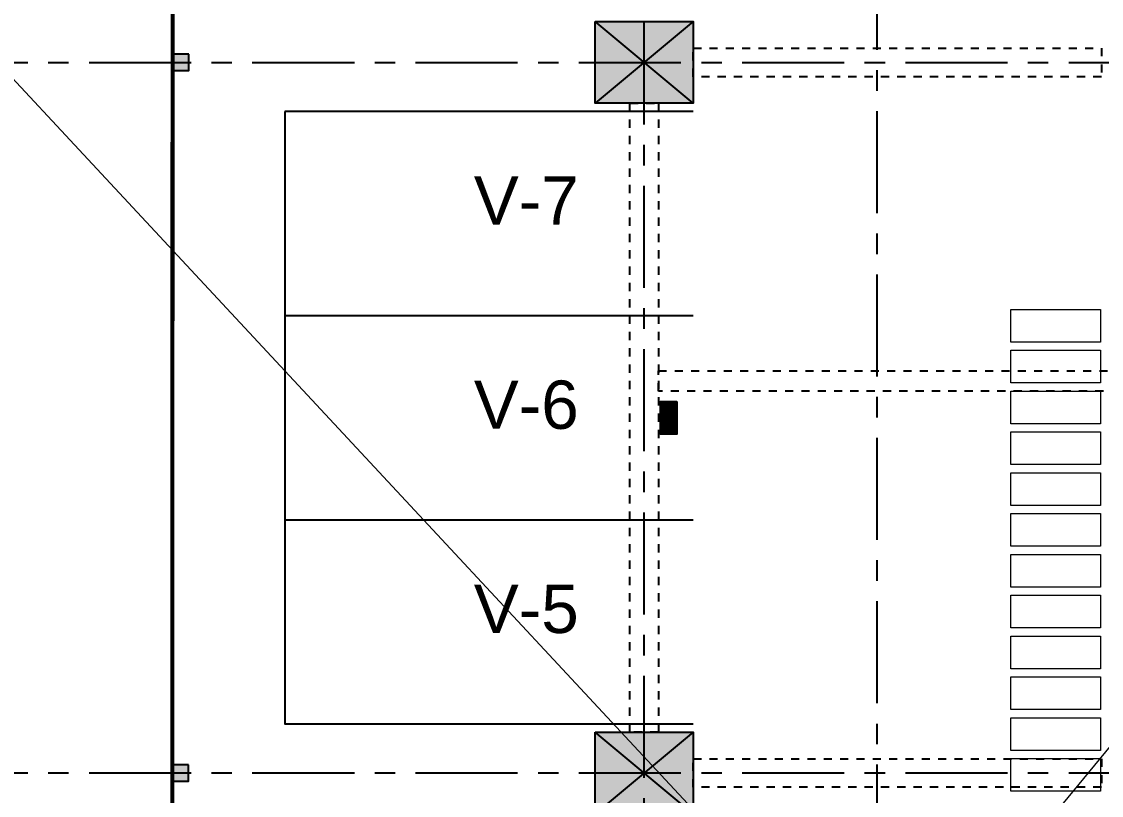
# Model space of a CAD drawing. Header units: metres. Extents: x -598 to 357, y -242 to 574.
# Drawn here: x -318.81 to -305.58, y 428.62 to 438.09 of the extents above; entities that cross this region are included whole.
import ezdxf

# ---------------------------------------------------------------- set-up
doc = ezdxf.new("R2010")
doc.units = ezdxf.units.M
for name, pattern in [('xref_Nivel PB$0$CENTERX2', [4, 2.5, -0.5, 0.5, -0.5]), ('xref_Nivel PB$0$HIDDEN2', [0.1875, 0.125, -0.0625]), ('xref_Nivel PB$0$PHANTOM', [63.5, 31.75, -6.35, 6.35, -6.35, 6.35, -6.35]), ('Zxref_Eje_Pb$0$HIDDEN2', [0.1875, 0.125, -0.0625]), ('Zxref_Eje_Pb$0$ZXREF-EJES NTECH$0$XREF-EJES$0$CENTERX2', [4, 2.5, -0.5, 0.5, -0.5])]:
    doc.linetypes.add(name, pattern=pattern)
doc.layers.add('Muro Mamspoteria', color=5, linetype='Continuous', lineweight=9)
for name, color, linetype in [('xref_Nivel PB$0$C-corte', 240, 'xref_Nivel PB$0$PHANTOM'), ('xref_Nivel PB$0$P-parqueo', 8, 'Continuous'), ('xref_Nivel PB$0$R-rejilla', 1, 'Continuous'), ('xref_Nivel PB$0$T-texto', 2, 'Continuous'), ('xref_Nivel PB$0$Z-XREF', 7, 'Continuous'), ('Zxref_Eje_Pb$0$EJE-Columna', 4, 'Continuous'), ('Zxref_Eje_Pb$0$EJE-Linea', 8, 'Continuous'), ('Zxref_Eje_Pb$0$EJE-Viga', 8, 'Zxref_Eje_Pb$0$HIDDEN2'), ('Zxref_Eje_Pb$0$EJE_POLIGONO', 6, 'Continuous')]:
    doc.layers.add(name, color=color, linetype=linetype)
doc.layers.add('xref_Nivel PB$0$S-señalizacion', color=253, linetype='Continuous', lineweight=0, transparency=0.2)
doc.styles.add('xref_Nivel PB$0$TS', font='arial.ttf')

# ---------------------------------------------------------------- blocks, each defined once
blk = doc.blocks.new('xref_Nivel PB$0$FLECH')
at = {"layer": 'xref_Nivel PB$0$T-texto'}
blk.add_lwpolyline([(0, 0.661, 0, 0.1, 0), (0, 0.561, 0, 0, 0), (0, 0, 0, 0, 0)], format="xyseb", dxfattribs=at)
blk = doc.blocks.new('Zxref_Eje_Pb$0$C-3')
at = {"layer": 'Zxref_Eje_Pb$0$EJE-Columna', "transparency": 33554559}
h = blk.add_hatch(color=8, dxfattribs=at)
h.dxf.hatch_style = 1
h.paths.add_polyline_path([(-0.1, 0.1), (0.1, 0.1), (0.1, -0.1), (-0.1, -0.1)])
at = {"layer": 'Zxref_Eje_Pb$0$EJE-Columna'}
blk.add_lwpolyline([(0.1, 0.1), (-0.1, 0.1), (-0.1, -0.1), (0.1, -0.1)], close=True, dxfattribs=at)
blk = doc.blocks.new('Zxref_Eje_Pb$0$1.00x1.20')
at = {"layer": 'Zxref_Eje_Pb$0$EJE-Columna', "transparency": 33554559}
h = blk.add_hatch(color=8, dxfattribs=at)
h.dxf.hatch_style = 1
h.paths.add_polyline_path([(-0.6, 0.5), (0.6, 0.5), (0.6, -0.5), (-0.6, -0.5)])
at = {"layer": 'Defpoints'}
for points in [[(0.6, 0.5), (-0.6, -0.5)], [(0.6, -0.5), (-0.6, 0.5)]]:
    blk.add_lwpolyline(points, dxfattribs=at)
at = {"layer": 'Zxref_Eje_Pb$0$EJE-Columna'}
blk.add_lwpolyline([(-0.6, 0.5), (0.6, 0.5), (0.6, -0.5), (-0.6, -0.5)], close=True, dxfattribs=at)
blk = doc.blocks.new('Zxref_Eje_Pb')
at = {"layer": 'Zxref_Eje_Pb$0$EJE-Linea', "linetype": 'Zxref_Eje_Pb$0$ZXREF-EJES NTECH$0$XREF-EJES$0$CENTERX2', "ltscale": 0.5}
for points in [[(48.331, 7.569), (48.331, 67.229)], [(37.531, 40.329), (73.531, 40.329)], [(37.531, 31.629), (73.531, 31.629)]]:
    blk.add_lwpolyline(points, dxfattribs=at)
at = {"layer": 'Zxref_Eje_Pb$0$EJE-Viga', "ltscale": 0.75}
for points in [[(53.931, 40.504), (53.931, 40.154), (48.931, 40.154), (48.931, 40.504)], [(48.156, 39.829), (48.506, 39.829), (48.506, 32.129), (48.156, 32.129)], [(54.356, 36.554), (54.356, 36.304), (48.506, 36.304), (48.506, 36.554)], [(53.931, 31.804), (53.931, 31.454), (48.931, 31.454), (48.931, 31.804)]]:
    blk.add_lwpolyline(points, close=True, dxfattribs=at)
at = {"layer": 'Zxref_Eje_Pb$0$EJE_POLIGONO', "const_width": 0.05, "flags": 128}
blk.add_lwpolyline([(42.541, 11.14), (42.565, 63.413), (69.531, 63.229), (69.664, 10.39), (42.541, 11.14)], dxfattribs=at)
at = {"layer": 'Zxref_Eje_Pb$0$EJE-Columna'}
for name, p in [('Zxref_Eje_Pb$0$1.00x1.20', (48.331, 40.329)), ('Zxref_Eje_Pb$0$C-3', (42.654, 40.329)), ('Zxref_Eje_Pb$0$1.00x1.20', (48.331, 31.629)), ('Zxref_Eje_Pb$0$C-3', (42.651, 31.629))]:
    blk.add_blockref(name, p, dxfattribs=at)
blk = doc.blocks.new('xref_Nivel PB$0$Rejilla')
at = {"layer": 'xref_Nivel PB$0$R-rejilla'}
for p, q in [((0.025, 0.025), (-0.025, -0.025)), ((0.025, -0.025), (-0.025, 0.025))]:
    blk.add_line(p, q, dxfattribs=at)
for points in [[(-0.2, 0.1), (0.2, 0.1), (0.2, -0.1), (-0.2, -0.1)], [(-0.19, 0.09), (0.19, 0.09), (0.19, -0.09), (-0.19, -0.09)]]:
    blk.add_lwpolyline(points, close=True, dxfattribs=at)
at = {"layer": 'xref_Nivel PB$0$R-rejilla', "color": 8}
for points in [[(-0.185, -0.09), (-0.175, -0.09), (-0.175, 0.09), (-0.185, 0.09)], [(-0.165, -0.09), (-0.155, -0.09), (-0.155, 0.09), (-0.165, 0.09)], [(-0.145, -0.09), (-0.135, -0.09), (-0.135, 0.09), (-0.145, 0.09)], [(-0.125, -0.09), (-0.115, -0.09), (-0.115, 0.09), (-0.125, 0.09)], [(-0.105, -0.09), (-0.095, -0.09), (-0.095, 0.09), (-0.105, 0.09)], [(-0.085, -0.09), (-0.075, -0.09), (-0.075, 0.09), (-0.085, 0.09)], [(-0.065, -0.09), (-0.055, -0.09), (-0.055, 0.09), (-0.065, 0.09)], [(-0.045, -0.09), (-0.035, -0.09), (-0.035, 0.09), (-0.045, 0.09)], [(-0.025, -0.09), (-0.015, -0.09), (-0.015, 0.09), (-0.025, 0.09)], [(-0.005, -0.09), (0.005, -0.09), (0.005, 0.09), (-0.005, 0.09)], [(0.015, -0.09), (0.025, -0.09), (0.025, 0.09), (0.015, 0.09)], [(0.035, -0.09), (0.045, -0.09), (0.045, 0.09), (0.035, 0.09)], [(0.055, -0.09), (0.065, -0.09), (0.065, 0.09), (0.055, 0.09)], [(0.075, -0.09), (0.085, -0.09), (0.085, 0.09), (0.075, 0.09)], [(0.095, -0.09), (0.105, -0.09), (0.105, 0.09), (0.095, 0.09)], [(0.115, -0.09), (0.125, -0.09), (0.125, 0.09), (0.115, 0.09)], [(0.135, -0.09), (0.145, -0.09), (0.145, 0.09), (0.135, 0.09)], [(0.155, -0.09), (0.165, -0.09), (0.165, 0.09), (0.155, 0.09)], [(0.175, -0.09), (0.185, -0.09), (0.185, 0.09), (0.175, 0.09)]]:
    blk.add_lwpolyline(points, close=True, dxfattribs=at)
at = {"layer": 'xref_Nivel PB$0$R-rejilla'}
blk.add_circle((0, 0), 0.0347, dxfattribs=at)
at = {"layer": 'xref_Nivel PB$0$R-rejilla', "linetype": 'xref_Nivel PB$0$HIDDEN2'}
blk.add_circle((0, 0), 0.025, dxfattribs=at)

msp = doc.modelspace()

# ---------------------------------------------------------------- linework, layer by layer
at = {"layer": 'xref_Nivel PB$0$C-corte', "linetype": 'xref_Nivel PB$0$CENTERX2', "ltscale": 0.5}
msp.add_line((-308.333, 466.997), (-308.333, 396.583), dxfattribs=at)
at = {"layer": 'xref_Nivel PB$0$P-parqueo'}
for points in [[(-315.583, 436.993), (-315.583, 429.493), (-310.583, 429.493)], [(-315.583, 434.493), (-310.583, 434.493)], [(-315.583, 431.993), (-310.583, 431.993)]]:
    msp.add_lwpolyline(points, dxfattribs=at)
at = {"layer": 'xref_Nivel PB$0$S-señalizacion'}
for points in [[(-305.593, 434.569), (-305.593, 434.169), (-306.693, 434.169), (-306.693, 434.569)], [(-305.593, 434.069), (-305.593, 433.669), (-306.693, 433.669), (-306.693, 434.069)], [(-305.593, 433.569), (-305.593, 433.169), (-306.693, 433.169), (-306.693, 433.569)], [(-305.593, 433.069), (-305.593, 432.669), (-306.693, 432.669), (-306.693, 433.069)], [(-305.593, 432.569), (-305.593, 432.169), (-306.693, 432.169), (-306.693, 432.569)], [(-305.593, 432.069), (-305.593, 431.669), (-306.693, 431.669), (-306.693, 432.069)], [(-305.593, 431.569), (-305.593, 431.169), (-306.693, 431.169), (-306.693, 431.569)], [(-305.593, 431.069), (-305.593, 430.669), (-306.693, 430.669), (-306.693, 431.069)], [(-305.593, 430.569), (-305.593, 430.169), (-306.693, 430.169), (-306.693, 430.569)], [(-305.593, 430.069), (-305.593, 429.669), (-306.693, 429.669), (-306.693, 430.069)], [(-305.593, 429.569), (-305.593, 429.169), (-306.693, 429.169), (-306.693, 429.569)], [(-305.593, 429.069), (-305.593, 428.669), (-306.693, 428.669), (-306.693, 429.069)]]:
    msp.add_lwpolyline(points, close=True, dxfattribs=at)

# ---------------------------------------------------------------- block references
at = {"layer": 'xref_Nivel PB$0$T-texto', "xscale": -1, "rotation": 270}
msp.add_blockref('xref_Nivel PB$0$FLECH', (-305.583, 431.183), dxfattribs=at)

# ---------------------------------------------------------------- texts
at = {"layer": 'xref_Nivel PB$0$T-texto', "style": 'xref_Nivel PB$0$TS'}
for s, p in [('V-7', (-313.27, 435.607)), ('V-6', (-313.27, 433.107)), ('V-5', (-313.27, 430.607))]:
    msp.add_text(s, height=0.5915, dxfattribs=at).set_placement(p)

# ---------------------------------------------------------------- next in the draw order: block references
at = {"layer": 'xref_Nivel PB$0$Z-XREF'}
msp.add_blockref('Zxref_Eje_Pb', (-359.514, 397.264), dxfattribs=at)

# ---------------------------------------------------------------- next in the draw order: linework, layer by layer
at = {"flags": 128}
msp.add_lwpolyline([(-316.972, 408.405), (-316.949, 460.677), (-289.983, 460.493), (-289.849, 407.654), (-316.972, 408.405)], dxfattribs=at)
at = {"layer": 'Muro Mamspoteria'}
for points in [[(-363.61, 485.402), (-262.24, 376.522)], [(-345.651, 380.51), (-261.441, 482.61)]]:
    msp.add_lwpolyline(points, dxfattribs=at)
msp.add_circle((-306.539, 472.241), 101.758, dxfattribs=at)
at = {"layer": 'xref_Nivel PB$0$P-parqueo'}
msp.add_lwpolyline([(-310.583, 436.993), (-315.583, 436.993)], dxfattribs=at)

# ---------------------------------------------------------------- next in the draw order: block references
at = {"layer": 'xref_Nivel PB$0$R-rejilla', "rotation": 270.0000000000008}
msp.add_blockref('xref_Nivel PB$0$Rejilla', (-310.883, 433.243), dxfattribs=at)

doc.saveas('drawing.dxf')
